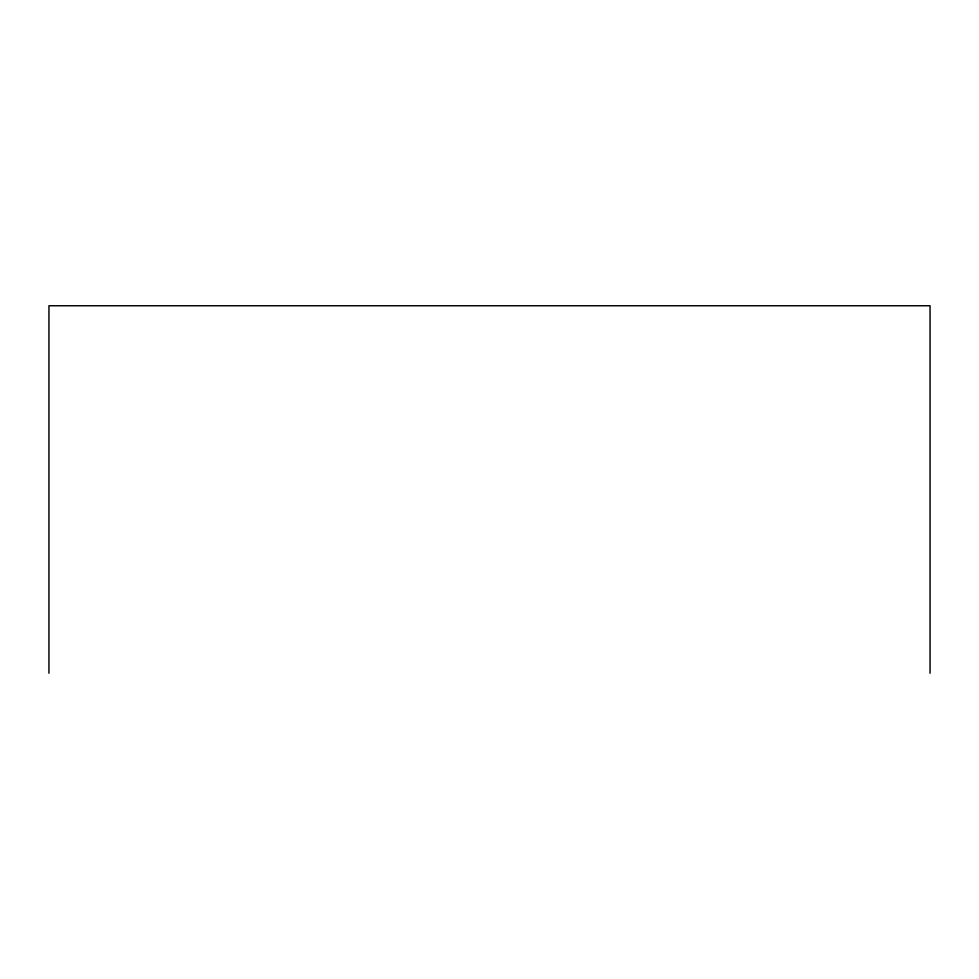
<?xml version="1.0" encoding="UTF-8"?>
<svg xmlns="http://www.w3.org/2000/svg" width="979" height="979" viewBox="0 0 979 979"><rect width="100%" height="100%" fill="white"/><g stroke="black" fill="none" stroke-linecap="round" stroke-linejoin="round"><path stroke-width="1.47" d="M930.05 673.246L930.05 305.754L48.95 305.754L48.95 673.246"/></g></svg>
